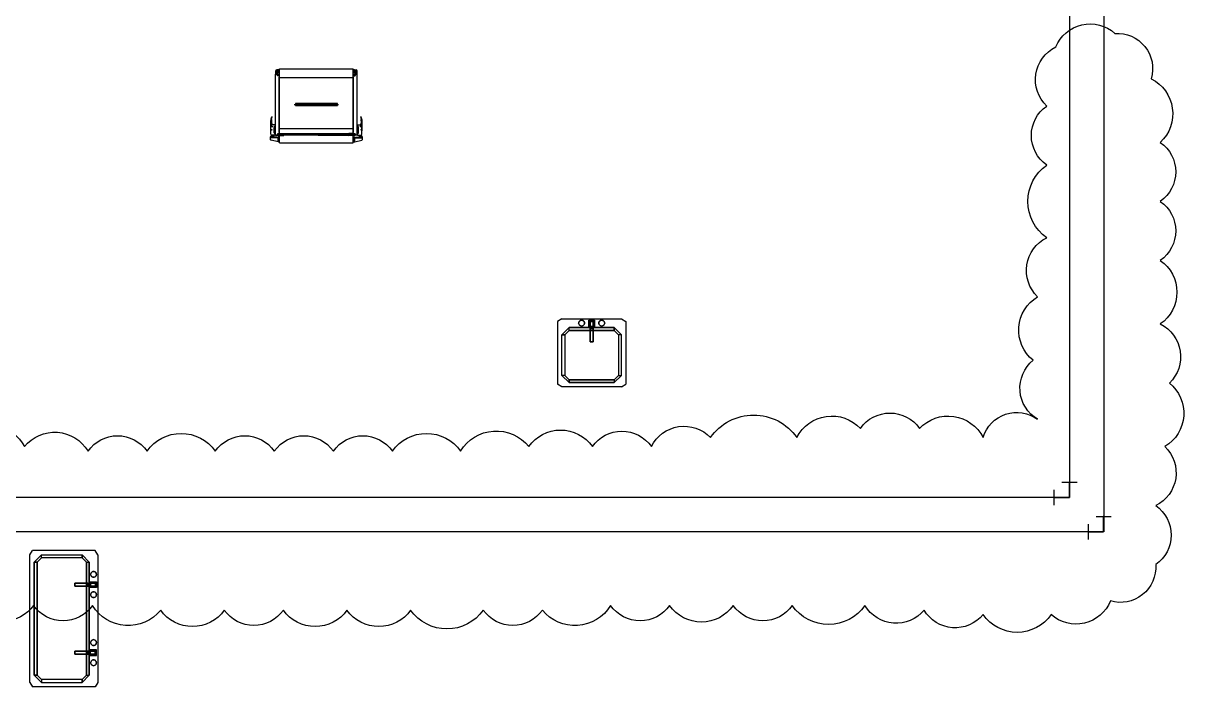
# Model space of a CAD drawing. Header units: millimetres. Extents: x 10903 to 284569, y 2319 to 62017.
# Drawn here: x 167656 to 177881, y 25506 to 31349 of the extents above; entities that cross this region are included whole.
import ezdxf

# ---------------------------------------------------------------- set-up
doc = ezdxf.new("R2010")
doc.units = ezdxf.units.MM
doc.layers.add('UTIL-RO', color=4, linetype='Continuous')
doc.layers.add('빌트인', color=8, linetype='Continuous')

# ---------------------------------------------------------------- blocks, each defined once
blk = doc.blocks.new('SA20L')
at = {"color": 2, "linetype": 'Continuous'}
for p, q in [((1.59, 0.53), (0.53, 1.59)), ((0.53, -1.59), (1.59, -0.53))]:
    blk.add_line(p, q, dxfattribs=at)
at = {"color": 0, "linetype": 'Continuous'}
blk.add_lwpolyline([(1.06, -1.06), (0, 0), (1.06, 1.06)], dxfattribs=at)
at = {"color": 2, "linetype": 'Continuous'}
for p in [(1.06, 1.06), (1.06, -1.06)]:
    blk.add_point(p, dxfattribs=at)
blk = doc.blocks.new('SINK3')
at = {"layer": '빌트인', "linetype": 'Continuous'}
for p, q in [((-562, 0), (-600, -25)), ((-562, 0), (562, 0)), ((562, 0), (600, -25)), ((-600, -25), (-600, -575)), ((-498, -76), (-562, -140)), ((-562, -140), (-498, -76)), ((-536, -140), (-498, -102)), ((-498, -102), (-536, -140)), ((498, -76), (-498, -76)), ((-498, -102), (-498, -76)), ((-498, -76), (498, -76)), ((-498, -102), (-498, -76)), ((-498, -102), (498, -102)), ((498, -102), (-498, -102)), ((-414, -32), (-415, -38)), ((-415, -38), (-414, -32)), ((-414, -32), (-415, -38)), ((-415, -38), (-414, -32)), ((-415, -38), (-415, -38)), ((-415, -38), (-414, -45)), ((-415, -38), (-415, -38)), ((-414, -45), (-415, -38)), ((-415, -38), (-414, -45)), ((-414, -45), (-415, -38)), ((-411, -25), (-414, -32)), ((-414, -32), (-411, -25)), ((-411, -25), (-414, -32)), ((-414, -32), (-411, -25)), ((-414, -32), (-414, -32)), ((-414, -32), (-414, -32)), ((-414, -45), (-414, -45)), ((-414, -45), (-411, -51)), ((-414, -45), (-414, -45)), ((-411, -51), (-414, -45)), ((-414, -45), (-411, -51)), ((-411, -51), (-414, -45)), ((-407, -20), (-411, -25)), ((-411, -25), (-407, -20)), ((-407, -20), (-411, -25)), ((-411, -25), (-407, -20)), ((-411, -25), (-411, -25)), ((-411, -25), (-411, -25)), ((-411, -51), (-411, -51)), ((-411, -51), (-407, -56)), ((-411, -51), (-411, -51)), ((-407, -56), (-411, -51)), ((-411, -51), (-407, -56)), ((-407, -56), (-411, -51)), ((-402, -16), (-407, -20)), ((-407, -20), (-402, -16)), ((-402, -16), (-407, -20)), ((-407, -20), (-402, -16)), ((-407, -20), (-407, -20)), ((-407, -20), (-407, -20)), ((-407, -56), (-407, -56)), ((-407, -56), (-402, -60)), ((-407, -56), (-407, -56)), ((-402, -60), (-407, -56)), ((-407, -56), (-402, -60)), ((-402, -60), (-407, -56)), ((-396, -14), (-402, -16)), ((-402, -16), (-396, -14)), ((-396, -14), (-402, -16)), ((-402, -16), (-396, -14)), ((-402, -16), (-402, -16)), ((-402, -16), (-402, -16)), ((-402, -60), (-402, -60)), ((-402, -60), (-396, -63)), ((-402, -60), (-402, -60)), ((-396, -63), (-402, -60)), ((-402, -60), (-396, -63)), ((-396, -63), (-402, -60)), ((-389, -13), (-396, -14)), ((-396, -14), (-389, -13)), ((-389, -13), (-396, -14)), ((-396, -14), (-389, -13)), ((-396, -14), (-396, -14)), ((-396, -14), (-396, -14)), ((-396, -63), (-396, -63)), ((-396, -63), (-389, -64)), ((-396, -63), (-396, -63)), ((-389, -64), (-396, -63)), ((-396, -63), (-389, -64)), ((-389, -64), (-396, -63)), ((-382, -14), (-389, -13)), ((-389, -13), (-389, -13)), ((-389, -13), (-382, -14)), ((-382, -14), (-389, -13)), ((-389, -13), (-382, -14)), ((-389, -13), (-389, -13)), ((-389, -64), (-382, -63)), ((-382, -63), (-389, -64)), ((-389, -64), (-382, -63)), ((-382, -63), (-389, -64)), ((-389, -64), (-389, -64)), ((-389, -64), (-389, -64)), ((-376, -16), (-382, -14)), ((-382, -14), (-382, -14)), ((-382, -14), (-376, -16)), ((-376, -16), (-382, -14)), ((-382, -14), (-376, -16)), ((-382, -14), (-382, -14)), ((-382, -63), (-376, -60)), ((-376, -60), (-382, -63)), ((-382, -63), (-376, -60)), ((-376, -60), (-382, -63)), ((-382, -63), (-382, -63)), ((-382, -63), (-382, -63)), ((-371, -20), (-376, -16)), ((-376, -16), (-376, -16)), ((-376, -16), (-371, -20)), ((-371, -20), (-376, -16)), ((-376, -16), (-371, -20)), ((-376, -16), (-376, -16)), ((-376, -60), (-371, -56)), ((-371, -56), (-376, -60)), ((-376, -60), (-371, -56)), ((-371, -56), (-376, -60)), ((-376, -60), (-376, -60)), ((-376, -60), (-376, -60)), ((-367, -25), (-371, -20)), ((-371, -20), (-371, -20)), ((-371, -20), (-367, -25)), ((-367, -25), (-371, -20)), ((-371, -20), (-367, -25)), ((-371, -20), (-371, -20)), ((-371, -56), (-367, -51)), ((-367, -51), (-371, -56)), ((-371, -56), (-367, -51)), ((-367, -51), (-371, -56)), ((-371, -56), (-371, -56)), ((-371, -56), (-371, -56)), ((-364, -32), (-367, -25)), ((-367, -25), (-367, -25)), ((-367, -25), (-364, -32)), ((-364, -32), (-367, -25)), ((-367, -25), (-364, -32)), ((-367, -25), (-367, -25)), ((-367, -51), (-364, -45)), ((-364, -45), (-367, -51)), ((-367, -51), (-364, -45)), ((-364, -45), (-367, -51)), ((-367, -51), (-367, -51)), ((-367, -51), (-367, -51)), ((-364, -38), (-364, -32)), ((-364, -32), (-364, -32)), ((-364, -32), (-364, -38)), ((-364, -38), (-364, -32)), ((-364, -32), (-364, -38)), ((-364, -32), (-364, -32)), ((-364, -45), (-364, -38)), ((-364, -38), (-364, -38)), ((-364, -38), (-364, -45)), ((-364, -45), (-364, -38)), ((-364, -38), (-364, -45)), ((-364, -38), (-364, -38)), ((-364, -45), (-364, -45)), ((-364, -45), (-364, -45)), ((-313, -25), (-325, -13)), ((-325, -13), (-275, -13)), ((-325, -76), (-325, -13)), ((-313, -25), (-325, -13)), ((-325, -76), (-313, -64)), ((-313, -64), (-325, -76)), ((-275, -76), (-325, -76)), ((-313, -89), (-313, -25)), ((-313, -25), (-287, -25)), ((-313, -25), (-313, -64)), ((-313, -89), (-313, -25)), ((-313, -25), (-287, -25)), ((-313, -102), (-313, -64)), ((-313, -64), (-287, -64)), ((-313, -102), (-313, -64)), ((-313, -64), (-287, -64)), ((-313, -89), (-313, -204)), ((-287, -89), (-313, -89)), ((-287, -89), (-313, -89)), ((-313, -89), (-313, -102)), ((-313, -102), (-313, -89)), ((-313, -89), (-313, -204)), ((-313, -102), (-313, -204)), ((-313, -102), (-287, -102)), ((-287, -102), (-313, -102)), ((-313, -204), (-313, -102)), ((-287, -25), (-275, -13)), ((-287, -25), (-275, -13)), ((-287, -25), (-287, -89)), ((-287, -25), (-287, -64)), ((-287, -89), (-287, -25)), ((-287, -64), (-287, -102)), ((-287, -64), (-287, -102)), ((-287, -64), (-275, -76)), ((-275, -76), (-287, -64)), ((-287, -204), (-287, -89)), ((-287, -102), (-287, -89)), ((-287, -89), (-287, -204)), ((-287, -102), (-287, -89)), ((-287, -204), (-287, -102)), ((-287, -204), (-287, -102)), ((-275, -13), (-275, -76)), ((-233, -25), (-236, -32)), ((-236, -32), (-233, -25)), ((-233, -25), (-236, -32)), ((-236, -32), (-233, -25)), ((-236, -32), (-236, -32)), ((-236, -32), (-236, -38)), ((-236, -32), (-236, -32)), ((-236, -38), (-236, -32)), ((-236, -32), (-236, -38)), ((-236, -38), (-236, -32)), ((-236, -38), (-236, -38)), ((-236, -38), (-236, -45)), ((-236, -38), (-236, -38)), ((-236, -45), (-236, -38)), ((-236, -38), (-236, -45)), ((-236, -45), (-236, -38)), ((-236, -45), (-236, -45)), ((-236, -45), (-233, -51)), ((-236, -45), (-236, -45)), ((-233, -51), (-236, -45)), ((-236, -45), (-233, -51)), ((-233, -51), (-236, -45)), ((-229, -20), (-233, -25)), ((-233, -25), (-229, -20)), ((-229, -20), (-233, -25)), ((-233, -25), (-229, -20)), ((-233, -25), (-233, -25)), ((-233, -25), (-233, -25)), ((-233, -51), (-233, -51)), ((-233, -51), (-229, -56)), ((-233, -51), (-233, -51)), ((-229, -56), (-233, -51)), ((-233, -51), (-229, -56)), ((-229, -56), (-233, -51)), ((-224, -16), (-229, -20)), ((-229, -20), (-224, -16)), ((-224, -16), (-229, -20)), ((-229, -20), (-224, -16)), ((-229, -20), (-229, -20)), ((-229, -20), (-229, -20)), ((-229, -56), (-229, -56)), ((-229, -56), (-224, -60)), ((-229, -56), (-229, -56)), ((-224, -60), (-229, -56)), ((-229, -56), (-224, -60)), ((-224, -60), (-229, -56)), ((-218, -14), (-224, -16)), ((-224, -16), (-218, -14)), ((-218, -14), (-224, -16)), ((-224, -16), (-218, -14)), ((-224, -16), (-224, -16)), ((-224, -16), (-224, -16)), ((-224, -60), (-224, -60)), ((-224, -60), (-218, -63)), ((-224, -60), (-224, -60)), ((-218, -63), (-224, -60)), ((-224, -60), (-218, -63)), ((-218, -63), (-224, -60)), ((-211, -13), (-218, -14)), ((-218, -14), (-211, -13)), ((-211, -13), (-218, -14)), ((-218, -14), (-211, -13)), ((-218, -14), (-218, -14)), ((-218, -14), (-218, -14)), ((-218, -63), (-218, -63)), ((-218, -63), (-211, -64)), ((-218, -63), (-218, -63)), ((-218, -63), (-211, -64)), ((-211, -64), (-218, -63)), ((-218, -63), (-211, -64)), ((-204, -14), (-211, -13)), ((-211, -13), (-211, -13)), ((-211, -13), (-204, -14)), ((-204, -14), (-211, -13)), ((-211, -13), (-204, -14)), ((-211, -13), (-211, -13)), ((-211, -64), (-204, -63)), ((-204, -63), (-211, -64)), ((-211, -64), (-204, -63)), ((-204, -63), (-211, -64)), ((-211, -64), (-211, -64)), ((-211, -64), (-211, -64)), ((-198, -16), (-204, -14)), ((-204, -14), (-204, -14)), ((-204, -14), (-198, -16)), ((-198, -16), (-204, -14)), ((-204, -14), (-198, -16)), ((-204, -14), (-204, -14)), ((-204, -63), (-198, -60)), ((-198, -60), (-204, -63)), ((-204, -63), (-198, -60)), ((-198, -60), (-204, -63)), ((-204, -63), (-204, -63)), ((-204, -63), (-204, -63)), ((-193, -20), (-198, -16)), ((-198, -16), (-198, -16)), ((-198, -16), (-193, -20)), ((-193, -20), (-198, -16)), ((-198, -16), (-193, -20)), ((-198, -16), (-198, -16)), ((-198, -60), (-193, -56)), ((-193, -56), (-198, -60)), ((-198, -60), (-193, -56)), ((-193, -56), (-198, -60)), ((-198, -60), (-198, -60)), ((-198, -60), (-198, -60)), ((-189, -25), (-193, -20)), ((-193, -20), (-193, -20)), ((-193, -20), (-189, -25)), ((-189, -25), (-193, -20)), ((-193, -20), (-189, -25)), ((-193, -20), (-193, -20)), ((-193, -56), (-189, -51)), ((-189, -51), (-193, -56)), ((-193, -56), (-189, -51)), ((-189, -51), (-193, -56)), ((-193, -56), (-193, -56)), ((-193, -56), (-193, -56)), ((-186, -32), (-189, -25)), ((-189, -25), (-189, -25)), ((-189, -25), (-186, -32)), ((-186, -32), (-189, -25)), ((-189, -25), (-186, -32)), ((-189, -25), (-189, -25)), ((-189, -51), (-186, -45)), ((-186, -45), (-189, -51)), ((-189, -51), (-186, -45)), ((-186, -45), (-189, -51)), ((-189, -51), (-189, -51)), ((-189, -51), (-189, -51)), ((-185, -38), (-186, -32)), ((-186, -32), (-186, -32)), ((-186, -32), (-185, -38)), ((-185, -38), (-186, -32)), ((-186, -32), (-185, -38)), ((-186, -32), (-186, -32)), ((-186, -45), (-185, -38)), ((-185, -38), (-186, -45)), ((-186, -45), (-185, -38)), ((-185, -38), (-186, -45)), ((-186, -45), (-186, -45)), ((-186, -45), (-186, -45)), ((-185, -38), (-185, -38)), ((-185, -38), (-185, -38)), ((185, -38), (186, -32)), ((186, -32), (185, -38)), ((185, -38), (186, -32)), ((186, -32), (185, -38)), ((186, -45), (185, -38)), ((185, -38), (185, -38)), ((185, -38), (186, -45)), ((186, -45), (185, -38)), ((185, -38), (186, -45)), ((185, -38), (185, -38)), ((186, -32), (189, -25)), ((189, -25), (186, -32)), ((186, -32), (189, -25)), ((189, -25), (186, -32)), ((186, -32), (186, -32)), ((186, -32), (186, -32)), ((189, -51), (186, -45)), ((186, -45), (186, -45)), ((186, -45), (189, -51)), ((189, -51), (186, -45)), ((186, -45), (189, -51)), ((186, -45), (186, -45)), ((189, -25), (193, -20)), ((193, -20), (189, -25)), ((189, -25), (193, -20)), ((193, -20), (189, -25)), ((189, -25), (189, -25)), ((189, -25), (189, -25)), ((193, -56), (189, -51)), ((189, -51), (189, -51)), ((189, -51), (193, -56)), ((193, -56), (189, -51)), ((189, -51), (193, -56)), ((189, -51), (189, -51)), ((193, -20), (198, -16)), ((198, -16), (193, -20)), ((193, -20), (198, -16)), ((198, -16), (193, -20)), ((193, -20), (193, -20)), ((193, -20), (193, -20)), ((198, -60), (193, -56)), ((193, -56), (193, -56)), ((193, -56), (198, -60)), ((198, -60), (193, -56)), ((193, -56), (198, -60)), ((193, -56), (193, -56)), ((198, -16), (204, -14)), ((204, -14), (198, -16)), ((198, -16), (204, -14)), ((204, -14), (198, -16)), ((198, -16), (198, -16)), ((198, -16), (198, -16)), ((204, -63), (198, -60)), ((198, -60), (198, -60)), ((198, -60), (204, -63)), ((204, -63), (198, -60)), ((198, -60), (204, -63)), ((198, -60), (198, -60)), ((204, -14), (211, -13)), ((211, -13), (204, -14)), ((204, -14), (211, -13)), ((211, -13), (204, -14)), ((204, -14), (204, -14)), ((204, -14), (204, -14)), ((211, -64), (204, -63)), ((204, -63), (204, -63)), ((204, -63), (211, -64)), ((211, -64), (204, -63)), ((204, -63), (211, -64)), ((204, -63), (204, -63)), ((211, -13), (211, -13)), ((211, -13), (218, -14)), ((211, -13), (211, -13)), ((218, -14), (211, -13)), ((211, -13), (218, -14)), ((218, -14), (211, -13)), ((218, -63), (211, -64)), ((218, -63), (211, -64)), ((211, -64), (218, -63)), ((218, -63), (211, -64)), ((211, -64), (211, -64)), ((211, -64), (211, -64)), ((218, -14), (218, -14)), ((218, -14), (224, -16)), ((218, -14), (218, -14)), ((224, -16), (218, -14)), ((218, -14), (224, -16)), ((224, -16), (218, -14)), ((224, -60), (218, -63)), ((218, -63), (224, -60)), ((224, -60), (218, -63)), ((218, -63), (224, -60)), ((218, -63), (218, -63)), ((218, -63), (218, -63)), ((224, -16), (224, -16)), ((224, -16), (229, -20)), ((224, -16), (224, -16)), ((229, -20), (224, -16)), ((224, -16), (229, -20)), ((229, -20), (224, -16)), ((229, -56), (224, -60)), ((224, -60), (229, -56)), ((229, -56), (224, -60)), ((224, -60), (229, -56)), ((224, -60), (224, -60)), ((224, -60), (224, -60)), ((229, -20), (229, -20)), ((229, -20), (233, -25)), ((229, -20), (229, -20)), ((233, -25), (229, -20)), ((229, -20), (233, -25)), ((233, -25), (229, -20)), ((233, -51), (229, -56)), ((229, -56), (233, -51)), ((233, -51), (229, -56)), ((229, -56), (233, -51)), ((229, -56), (229, -56)), ((229, -56), (229, -56)), ((233, -25), (233, -25)), ((233, -25), (236, -32)), ((233, -25), (233, -25)), ((236, -32), (233, -25)), ((233, -25), (236, -32)), ((236, -32), (233, -25)), ((236, -45), (233, -51)), ((233, -51), (236, -45)), ((236, -45), (233, -51)), ((233, -51), (236, -45)), ((233, -51), (233, -51)), ((233, -51), (233, -51)), ((236, -32), (236, -32)), ((236, -32), (236, -38)), ((236, -32), (236, -32)), ((236, -38), (236, -32)), ((236, -32), (236, -38)), ((236, -38), (236, -32)), ((236, -38), (236, -38)), ((236, -38), (236, -45)), ((236, -38), (236, -38)), ((236, -45), (236, -38)), ((236, -38), (236, -45)), ((236, -45), (236, -38)), ((236, -45), (236, -45)), ((236, -45), (236, -45)), ((287, -25), (275, -13)), ((325, -13), (275, -13)), ((275, -13), (275, -76)), ((287, -25), (275, -13)), ((287, -64), (275, -76)), ((275, -76), (287, -64)), ((275, -76), (325, -76)), ((287, -25), (287, -89)), ((313, -25), (287, -25)), ((287, -25), (287, -64)), ((287, -89), (287, -25)), ((313, -25), (287, -25)), ((287, -64), (287, -102)), ((313, -64), (287, -64)), ((287, -64), (287, -102)), ((313, -64), (287, -64)), ((287, -204), (287, -89)), ((287, -89), (313, -89)), ((287, -89), (313, -89)), ((287, -102), (287, -89)), ((287, -89), (287, -204)), ((287, -102), (287, -89)), ((287, -204), (287, -102)), ((313, -102), (287, -102)), ((287, -102), (313, -102)), ((287, -204), (287, -102)), ((313, -25), (325, -13)), ((313, -25), (325, -13)), ((313, -89), (313, -25)), ((313, -25), (313, -64)), ((313, -89), (313, -25)), ((313, -102), (313, -64)), ((313, -102), (313, -64)), ((325, -76), (313, -64)), ((313, -64), (325, -76)), ((313, -89), (313, -204)), ((313, -89), (313, -102)), ((313, -102), (313, -89)), ((313, -89), (313, -204)), ((313, -102), (313, -204)), ((313, -204), (313, -102)), ((325, -76), (325, -13)), ((364, -32), (367, -25)), ((367, -25), (364, -32)), ((364, -32), (367, -25)), ((367, -25), (364, -32)), ((364, -38), (364, -32)), ((364, -32), (364, -32)), ((364, -32), (364, -38)), ((364, -38), (364, -32)), ((364, -32), (364, -38)), ((364, -32), (364, -32)), ((364, -45), (364, -38)), ((364, -38), (364, -38)), ((364, -38), (364, -45)), ((364, -45), (364, -38)), ((364, -38), (364, -45)), ((364, -38), (364, -38)), ((367, -51), (364, -45)), ((364, -45), (364, -45)), ((364, -45), (367, -51)), ((367, -51), (364, -45)), ((364, -45), (367, -51)), ((364, -45), (364, -45)), ((367, -25), (371, -20)), ((371, -20), (367, -25)), ((367, -25), (371, -20)), ((371, -20), (367, -25)), ((367, -25), (367, -25)), ((367, -25), (367, -25)), ((371, -56), (367, -51)), ((367, -51), (367, -51)), ((367, -51), (371, -56)), ((371, -56), (367, -51)), ((367, -51), (371, -56)), ((367, -51), (367, -51)), ((371, -20), (376, -16)), ((376, -16), (371, -20)), ((371, -20), (376, -16)), ((376, -16), (371, -20)), ((371, -20), (371, -20)), ((371, -20), (371, -20)), ((376, -60), (371, -56)), ((371, -56), (371, -56)), ((371, -56), (376, -60)), ((376, -60), (371, -56)), ((371, -56), (376, -60)), ((371, -56), (371, -56)), ((376, -16), (382, -14)), ((382, -14), (376, -16)), ((376, -16), (382, -14)), ((382, -14), (376, -16)), ((376, -16), (376, -16)), ((376, -16), (376, -16)), ((382, -63), (376, -60)), ((376, -60), (376, -60)), ((376, -60), (382, -63)), ((382, -63), (376, -60)), ((376, -60), (382, -63)), ((376, -60), (376, -60)), ((382, -14), (389, -13)), ((389, -13), (382, -14)), ((382, -14), (389, -13)), ((389, -13), (382, -14)), ((382, -14), (382, -14)), ((382, -14), (382, -14)), ((389, -64), (382, -63)), ((382, -63), (382, -63)), ((382, -63), (389, -64)), ((389, -64), (382, -63)), ((382, -63), (389, -64)), ((382, -63), (382, -63)), ((389, -13), (389, -13)), ((389, -13), (396, -14)), ((389, -13), (389, -13)), ((396, -14), (389, -13)), ((389, -13), (396, -14)), ((396, -14), (389, -13)), ((396, -63), (389, -64)), ((389, -64), (396, -63)), ((396, -63), (389, -64)), ((389, -64), (396, -63)), ((389, -64), (389, -64)), ((389, -64), (389, -64)), ((396, -14), (396, -14)), ((396, -14), (402, -16)), ((396, -14), (396, -14)), ((402, -16), (396, -14)), ((396, -14), (402, -16)), ((402, -16), (396, -14)), ((402, -60), (396, -63)), ((396, -63), (402, -60)), ((402, -60), (396, -63)), ((396, -63), (402, -60)), ((396, -63), (396, -63)), ((396, -63), (396, -63)), ((402, -16), (402, -16)), ((402, -16), (407, -20)), ((402, -16), (402, -16)), ((407, -20), (402, -16)), ((402, -16), (407, -20)), ((407, -20), (402, -16)), ((407, -56), (402, -60)), ((402, -60), (407, -56)), ((407, -56), (402, -60)), ((402, -60), (407, -56)), ((402, -60), (402, -60)), ((402, -60), (402, -60)), ((407, -20), (407, -20)), ((407, -20), (411, -25)), ((407, -20), (407, -20)), ((411, -25), (407, -20)), ((407, -20), (411, -25)), ((411, -25), (407, -20)), ((411, -51), (407, -56)), ((407, -56), (411, -51)), ((411, -51), (407, -56)), ((407, -56), (411, -51)), ((407, -56), (407, -56)), ((407, -56), (407, -56)), ((411, -25), (411, -25)), ((411, -25), (414, -32)), ((411, -25), (411, -25)), ((414, -32), (411, -25)), ((411, -25), (414, -32)), ((414, -32), (411, -25)), ((414, -45), (411, -51)), ((411, -51), (414, -45)), ((414, -45), (411, -51)), ((411, -51), (414, -45)), ((411, -51), (411, -51)), ((411, -51), (411, -51)), ((414, -32), (414, -32)), ((414, -32), (415, -38)), ((414, -32), (414, -32)), ((415, -38), (414, -32)), ((414, -32), (415, -38)), ((415, -38), (414, -32)), ((415, -38), (414, -45)), ((414, -45), (415, -38)), ((415, -38), (414, -45)), ((414, -45), (415, -38)), ((414, -45), (414, -45)), ((414, -45), (414, -45)), ((415, -38), (415, -38)), ((415, -38), (415, -38)), ((498, -76), (562, -140)), ((498, -102), (498, -76)), ((562, -140), (498, -76)), ((498, -102), (498, -76)), ((536, -140), (498, -102)), ((498, -102), (536, -140)), ((600, -25), (600, -575)), ((-562, -498), (-562, -140)), ((-562, -140), (-536, -140)), ((-562, -498), (-562, -140)), ((-536, -140), (-562, -140)), ((-536, -140), (-536, -498)), ((-536, -140), (-536, -498)), ((-313, -204), (-287, -204)), ((-313, -204), (-287, -204)), ((-313, -204), (-313, -204)), ((-287, -204), (-313, -204)), ((-313, -204), (-287, -204)), ((-313, -204), (-313, -204)), ((-287, -204), (-287, -204)), ((-287, -204), (-287, -204)), ((313, -204), (287, -204)), ((313, -204), (287, -204)), ((287, -204), (313, -204)), ((287, -204), (287, -204)), ((313, -204), (287, -204)), ((287, -204), (287, -204)), ((313, -204), (313, -204)), ((313, -204), (313, -204)), ((536, -140), (536, -498)), ((536, -140), (536, -498)), ((562, -140), (536, -140)), ((536, -140), (562, -140)), ((562, -498), (562, -140)), ((562, -498), (562, -140)), ((-562, -498), (-498, -562)), ((-536, -498), (-562, -498)), ((-562, -498), (-498, -562)), ((-536, -498), (-562, -498)), ((-536, -498), (-498, -536)), ((-498, -536), (-536, -498)), ((562, -498), (498, -562)), ((536, -498), (498, -536)), ((562, -498), (498, -562)), ((498, -536), (536, -498)), ((536, -498), (562, -498)), ((536, -498), (562, -498)), ((-562, -600), (-600, -575)), ((562, -600), (-562, -600)), ((498, -536), (-498, -536)), ((-498, -562), (-498, -536)), ((-498, -536), (498, -536)), ((-498, -536), (-498, -562)), ((-498, -562), (498, -562)), ((498, -562), (-498, -562)), ((498, -562), (498, -536)), ((498, -536), (498, -562)), ((562, -600), (600, -575))]:
    blk.add_line(p, q, dxfattribs=at)
blk = doc.blocks.new('PB-G1')
at = {"layer": '빌트인'}
for p, q in [((-406, 620), (-406, 605)), ((-338, 643), (-399, 627)), ((-323, 634), (-340, 634)), ((-337, 643), (-337, 597)), ((-326, 643), (-337, 643)), ((-334, 636), (-337, 639)), ((-334, 632), (-337, 629)), ((-326, 616), (-337, 616)), ((-334, 636), (-334, 632)), ((-326, 636), (-334, 636)), ((-326, 632), (-334, 632)), ((-326, 643), (-326, 597)), ((-325, 650), (-325, 0)), ((325, 650), (-325, 650)), ((323, 634), (340, 634)), ((325, 650), (325, 0)), ((326, 643), (326, 597)), ((326, 643), (337, 643)), ((326, 636), (334, 636)), ((326, 632), (334, 632)), ((326, 616), (337, 616)), ((334, 636), (337, 639)), ((334, 636), (334, 632)), ((334, 632), (337, 629)), ((337, 643), (337, 597)), ((338, 643), (399, 627)), ((406, 620), (406, 605)), ((-337, 605), (-406, 605)), ((-406, 604), (-406, 602)), ((-406, 602), (-399, 591)), ((-391, 605), (-405, 605)), ((-403, 543), (-403, 460)), ((-401, 574), (-401, 502)), ((-400, 536), (-392, 536)), ((-396, 540), (-396, 532)), ((-363, 584), (-391, 584)), ((-391, 513), (-391, 502)), ((-390, 604), (-390, 593)), ((-346, 600), (-390, 600)), ((-388, 595), (-384, 595)), ((-388, 584), (-388, 595)), ((-373, 584), (-373, 584)), ((-360, 554), (-373, 554)), ((-360, 520), (-373, 520)), ((-371, 561), (-371, 515)), ((-369, 556), (-371, 558)), ((-369, 552), (-371, 550)), ((-369, 522), (-371, 524)), ((-369, 518), (-371, 516)), ((-369, 556), (-369, 552)), ((-363, 556), (-369, 556)), ((-363, 552), (-369, 552)), ((-369, 522), (-369, 518)), ((-363, 522), (-369, 522)), ((-363, 518), (-369, 518)), ((-363, 584), (-363, 492)), ((-360, 584), (-360, 47)), ((-360, 584), (-327, 584)), ((-346, 605), (-346, 600)), ((-342, 571), (-342, 584)), ((-327, 571), (-342, 571)), ((-323, 607), (-340, 607)), ((-326, 583), (-340, 583)), ((-340, 583), (-340, 572)), ((-340, 579), (-340, 580)), ((-340, 580), (-340, 580)), ((-340, 578), (-340, 578)), ((-340, 573), (-340, 573)), ((-340, 573), (-340, 573)), ((-340, 572), (-326, 572)), ((-339, 581), (-339, 581)), ((-339, 579), (-339, 579)), ((-339, 578), (-339, 578)), ((-339, 577), (-339, 577)), ((-339, 577), (-339, 577)), ((-339, 577), (-339, 577)), ((-339, 577), (-339, 577)), ((-339, 573), (-339, 573)), ((-338, 582), (-338, 582)), ((-338, 572), (-338, 572)), ((-338, 572), (-338, 572)), ((-334, 608), (-337, 611)), ((-334, 605), (-337, 602)), ((-326, 597), (-337, 597)), ((-336, 582), (-336, 582)), ((-336, 579), (-335, 580)), ((-336, 579), (-336, 580)), ((-336, 580), (-335, 580)), ((-336, 578), (-336, 578)), ((-336, 577), (-336, 577)), ((-336, 576), (-336, 576)), ((-336, 573), (-336, 573)), ((-336, 573), (-336, 573)), ((-335, 581), (-335, 581)), ((-335, 580), (-335, 580)), ((-335, 579), (-335, 579)), ((-335, 575), (-335, 575)), ((-334, 608), (-334, 605)), ((-326, 608), (-334, 608)), ((-326, 605), (-334, 605)), ((-333, 582), (-333, 583)), ((-333, 582), (-333, 583)), ((-333, 576), (-333, 576)), ((-333, 574), (-333, 574)), ((-333, 573), (-333, 573)), ((-333, 572), (-333, 572)), ((-332, 582), (-332, 582)), ((-332, 578), (-332, 578)), ((-332, 578), (-332, 578)), ((-332, 576), (-332, 576)), ((-332, 576), (-332, 576)), ((-332, 576), (-332, 576)), ((-332, 574), (-332, 574)), ((-332, 574), (-332, 574)), ((-332, 574), (-332, 574)), ((-330, 581), (-330, 581)), ((-330, 578), (-329, 578)), ((-330, 578), (-329, 578)), ((-330, 578), (-330, 578)), ((-330, 576), (-330, 576)), ((-330, 573), (-330, 573)), ((-329, 582), (-328, 582)), ((-329, 582), (-329, 582)), ((-329, 582), (-328, 582)), ((-329, 578), (-329, 578)), ((-285, 577), (-329, 577)), ((-329, 577), (-329, 577)), ((-329, 575), (-329, 575)), ((-328, 580), (-328, 580)), ((-327, 583), (-327, 584)), ((-327, 580), (-327, 580)), ((-327, 577), (-327, 577)), ((-327, 573), (-327, 573)), ((-327, 560), (-327, 73)), ((-326, 572), (-326, 583)), ((-326, 581), (-326, 582)), ((-326, 582), (-326, 581)), ((-326, 582), (-326, 582)), ((-326, 581), (-326, 581)), ((-326, 578), (-326, 578)), ((-326, 575), (-326, 575)), ((-287, 586), (-325, 567)), ((-325, 586), (-287, 567)), ((-325, 586), (-287, 586)), ((-325, 582), (-325, 563)), ((-325, 582), (-325, 563)), ((-325, 567), (-287, 567)), ((325, 525), (-325, 525)), ((-287, 586), (-287, 567)), ((-287, 582), (287, 582)), ((-15, 582), (-287, 582)), ((-287, 572), (287, 572)), ((-15, 572), (-287, 572)), ((285, 577), (329, 577)), ((325, 586), (287, 586)), ((287, 586), (325, 567)), ((325, 586), (287, 567)), ((287, 586), (287, 567)), ((325, 567), (287, 567)), ((323, 607), (340, 607)), ((325, 582), (325, 563)), ((326, 582), (325, 582)), ((326, 582), (325, 582)), ((326, 608), (334, 608)), ((326, 605), (334, 605)), ((326, 597), (337, 597)), ((326, 572), (326, 583)), ((326, 583), (340, 583)), ((326, 583), (326, 583)), ((326, 582), (326, 582)), ((326, 581), (326, 581)), ((326, 579), (326, 579)), ((326, 576), (326, 576)), ((326, 574), (326, 574)), ((340, 572), (326, 572)), ((360, 584), (327, 584)), ((327, 583), (327, 584)), ((327, 577), (327, 577)), ((327, 571), (342, 571)), ((327, 560), (327, 73)), ((328, 584), (360, 584)), ((329, 582), (328, 583)), ((329, 583), (328, 583)), ((328, 581), (328, 581)), ((329, 582), (329, 583)), ((330, 578), (329, 579)), ((330, 579), (329, 579)), ((329, 579), (329, 579)), ((329, 577), (329, 577)), ((329, 575), (329, 575)), ((330, 582), (330, 582)), ((330, 578), (330, 579)), ((330, 577), (330, 577)), ((330, 574), (330, 574)), ((332, 574), (331, 575)), ((332, 575), (331, 575)), ((333, 583), (332, 583)), ((332, 583), (332, 583)), ((332, 579), (332, 579)), ((332, 579), (332, 579)), ((332, 576), (332, 577)), ((332, 576), (332, 577)), ((332, 577), (332, 577)), ((332, 574), (332, 575)), ((332, 575), (332, 575)), ((333, 583), (333, 583)), ((333, 577), (333, 577)), ((333, 574), (333, 574)), ((333, 573), (333, 573)), ((334, 608), (337, 611)), ((334, 608), (334, 605)), ((334, 605), (337, 602)), ((335, 582), (335, 582)), ((335, 580), (335, 581)), ((336, 580), (335, 581)), ((335, 580), (336, 580)), ((335, 580), (335, 580)), ((335, 579), (335, 579)), ((335, 578), (335, 578)), ((335, 575), (335, 575)), ((336, 582), (336, 582)), ((336, 577), (336, 577)), ((336, 576), (336, 576)), ((336, 574), (336, 574)), ((336, 574), (336, 574)), ((337, 605), (406, 605)), ((338, 583), (338, 583)), ((338, 582), (338, 582)), ((338, 578), (338, 578)), ((338, 573), (338, 573)), ((338, 573), (338, 573)), ((339, 580), (339, 580)), ((339, 577), (339, 578)), ((339, 577), (339, 578)), ((339, 578), (339, 578)), ((339, 577), (339, 577)), ((339, 574), (339, 574)), ((339, 574), (339, 574)), ((340, 583), (340, 572)), ((340, 580), (340, 580)), ((340, 580), (340, 580)), ((340, 578), (340, 578)), ((340, 573), (340, 573)), ((342, 571), (342, 584)), ((346, 605), (346, 600)), ((346, 600), (390, 600)), ((360, 584), (360, 47)), ((360, 554), (373, 554)), ((360, 520), (373, 520)), ((363, 584), (363, 492)), ((363, 584), (391, 584)), ((363, 556), (369, 556)), ((363, 552), (369, 552)), ((363, 522), (369, 522)), ((363, 518), (369, 518)), ((369, 556), (371, 558)), ((369, 556), (369, 552)), ((369, 552), (371, 550)), ((369, 522), (371, 524)), ((369, 522), (369, 518)), ((369, 518), (371, 516)), ((371, 561), (371, 515)), ((373, 584), (373, 584)), ((388, 595), (384, 595)), ((388, 584), (388, 595)), ((390, 604), (390, 593)), ((391, 605), (405, 605)), ((391, 513), (391, 502)), ((400, 536), (392, 536)), ((396, 540), (396, 532)), ((406, 602), (399, 591)), ((401, 574), (401, 502)), ((403, 543), (403, 460)), ((406, 604), (406, 602)), ((-397, 507), (-385, 507)), ((-396, 444), (-393, 429)), ((-393, 422), (-394, 422)), ((-393, 429), (-392, 423)), ((-363, 492), (-391, 492)), ((363, 492), (391, 492)), ((397, 507), (385, 507)), ((393, 429), (392, 423)), ((396, 444), (393, 429)), ((393, 422), (394, 422)), ((195, 313), (-195, 313)), ((185, 323), (-185, 323)), ((-185, 323), (-185, 304)), ((-172, 323), (-172, 304)), ((169, 319), (-169, 319)), ((-169, 319), (-169, 307)), ((-169, 307), (169, 307)), ((169, 307), (169, 319)), ((172, 304), (172, 323)), ((185, 304), (185, 323)), ((-185, 304), (185, 304)), ((-338, 39), (-362, 39)), ((-360, 47), (-327, 47)), ((-352, 18), (-360, 18)), ((-359, 43), (-359, 18)), ((-359, 18), (-359, 18)), ((-343, 46), (-357, 46)), ((-343, 32), (-357, 32)), ((-356, 32), (-345, 32)), ((-352, 39), (-355, 37)), ((-345, 37), (-355, 37)), ((-355, 32), (-355, 37)), ((-344, 32), (-355, 32)), ((-352, 39), (-352, 46)), ((-348, 39), (-352, 39)), ((-351, 18), (-349, 18)), ((-350, 31), (-350, 46)), ((-350, 20), (-350, 28)), ((-350, 27), (-341, 27)), ((-350, 19), (-350, 17)), ((-350, 16), (-350, 7)), ((-333, 8), (-350, 8)), ((-350, 8), (-350, 8)), ((-348, 39), (-348, 46)), ((-348, 39), (-345, 37)), ((-348, 18), (-340, 18)), ((-345, 32), (-345, 37)), ((-327, 60), (-342, 60)), ((-342, 60), (-342, 47)), ((-341, 43), (-341, 18)), ((-341, 27), (-333, 27)), ((-340, 59), (-326, 59)), ((-340, 48), (-340, 59)), ((-340, 58), (-340, 58)), ((-340, 58), (-340, 58)), ((-340, 53), (-340, 53)), ((-340, 51), (-340, 51)), ((-340, 51), (-340, 51)), ((-326, 48), (-340, 48)), ((-339, 58), (-339, 58)), ((-339, 54), (-339, 54)), ((-339, 54), (-339, 54)), ((-339, 54), (-339, 54)), ((-339, 54), (-339, 54)), ((-339, 53), (-339, 53)), ((-339, 52), (-339, 52)), ((-339, 50), (-339, 50)), ((-338, 59), (-338, 59)), ((-338, 59), (-338, 59)), ((-338, 49), (-338, 49)), ((-337, 18), (-325, 18)), ((-336, 58), (-336, 58)), ((-336, 58), (-336, 58)), ((-336, 55), (-336, 55)), ((-336, 54), (-336, 54)), ((-336, 53), (-336, 53)), ((-336, 52), (-335, 51)), ((-336, 52), (-336, 51)), ((-336, 51), (-335, 51)), ((-336, 49), (-336, 49)), ((-336, 24), (-336, 11)), ((-336, 23), (-331, 23)), ((-336, 13), (-331, 13)), ((-335, 56), (-335, 56)), ((-335, 52), (-335, 52)), ((-335, 51), (-335, 51)), ((-335, 49), (-335, 49)), ((-333, 59), (-333, 59)), ((-333, 58), (-333, 58)), ((-333, 57), (-333, 57)), ((-333, 54), (-333, 54)), ((-333, 49), (-333, 48)), ((-333, 49), (-333, 48)), ((-329, 27), (-333, 27)), ((-329, 8), (-333, 8)), ((-332, 57), (-332, 57)), ((-332, 57), (-332, 57)), ((-332, 57), (-332, 57)), ((-332, 55), (-332, 55)), ((-332, 55), (-332, 55)), ((-332, 55), (-332, 55)), ((-332, 53), (-332, 53)), ((-332, 53), (-332, 53)), ((-332, 49), (-332, 49)), ((-331, 23), (-331, 13)), ((-329, 20), (-331, 23)), ((-329, 15), (-331, 13)), ((-330, 58), (-330, 58)), ((-330, 55), (-330, 55)), ((-330, 53), (-329, 53)), ((-330, 52), (-329, 53)), ((-330, 53), (-330, 52)), ((-330, 49), (-330, 49)), ((-329, 56), (-329, 56)), ((-329, 54), (-329, 54)), ((-329, 53), (-329, 53)), ((-329, 49), (-328, 49)), ((-329, 49), (-329, 49)), ((-329, 49), (-328, 49)), ((-329, 20), (-329, 15)), ((-329, 20), (-326, 20)), ((-329, 15), (-326, 15)), ((-328, 50), (-328, 50)), ((-327, 58), (-327, 58)), ((-327, 54), (-327, 54)), ((-327, 51), (-327, 51)), ((-327, 48), (-327, 47)), ((-326, 59), (-326, 48)), ((-326, 56), (-326, 56)), ((-326, 53), (-326, 53)), ((-326, 50), (-326, 50)), ((-326, 50), (-326, 49)), ((-326, 49), (-326, 49)), ((-326, 49), (-326, 49)), ((-326, 24), (-326, 11)), ((325, 75), (-325, 75)), ((325, 0), (-325, 0)), ((337, 18), (325, 18)), ((326, 59), (326, 48)), ((340, 59), (326, 59)), ((326, 56), (326, 56)), ((326, 53), (326, 53)), ((326, 50), (326, 50)), ((326, 50), (326, 49)), ((326, 49), (326, 49)), ((326, 48), (340, 48)), ((326, 24), (326, 11)), ((329, 20), (326, 20)), ((329, 15), (326, 15)), ((327, 60), (342, 60)), ((327, 58), (327, 58)), ((327, 54), (327, 54)), ((327, 51), (327, 51)), ((327, 49), (327, 49)), ((327, 48), (327, 47)), ((360, 47), (327, 47)), ((329, 56), (329, 56)), ((329, 54), (329, 54)), ((330, 53), (329, 53)), ((330, 52), (329, 53)), ((329, 53), (329, 53)), ((329, 50), (329, 50)), ((329, 49), (329, 49)), ((329, 49), (329, 49)), ((329, 49), (329, 49)), ((329, 27), (333, 27)), ((329, 20), (331, 23)), ((329, 20), (329, 15)), ((329, 15), (331, 13)), ((329, 8), (333, 8)), ((330, 58), (330, 58)), ((330, 55), (330, 55)), ((330, 53), (330, 52)), ((330, 49), (330, 49)), ((331, 23), (331, 13)), ((336, 23), (331, 23)), ((336, 13), (331, 13)), ((332, 57), (332, 57)), ((332, 57), (332, 57)), ((332, 57), (332, 57)), ((332, 55), (332, 55)), ((332, 55), (332, 55)), ((332, 55), (332, 55)), ((332, 53), (332, 53)), ((332, 53), (332, 53)), ((332, 49), (332, 49)), ((333, 59), (333, 59)), ((333, 58), (333, 58)), ((333, 57), (333, 57)), ((333, 54), (333, 54)), ((333, 49), (333, 48)), ((333, 49), (333, 48)), ((341, 27), (333, 27)), ((333, 8), (350, 8)), ((335, 56), (335, 56)), ((336, 52), (335, 51)), ((335, 52), (335, 52)), ((336, 51), (335, 51)), ((335, 51), (335, 51)), ((335, 49), (335, 49)), ((336, 58), (336, 58)), ((336, 58), (336, 58)), ((336, 55), (336, 55)), ((336, 54), (336, 54)), ((336, 53), (336, 53)), ((336, 52), (336, 51)), ((336, 49), (336, 49)), ((336, 24), (336, 11)), ((338, 59), (338, 59)), ((339, 59), (338, 59)), ((338, 49), (338, 49)), ((338, 39), (362, 39)), ((339, 58), (339, 58)), ((339, 54), (339, 54)), ((339, 54), (340, 54)), ((340, 54), (339, 54)), ((339, 54), (339, 54)), ((339, 53), (339, 53)), ((339, 52), (339, 52)), ((339, 50), (339, 50)), ((340, 48), (340, 59)), ((340, 58), (340, 58)), ((340, 58), (340, 58)), ((340, 53), (340, 53)), ((340, 51), (340, 51)), ((340, 51), (340, 51)), ((348, 18), (340, 18)), ((341, 43), (341, 18)), ((350, 27), (341, 27)), ((342, 60), (342, 47)), ((343, 46), (357, 46)), ((343, 32), (357, 32)), ((344, 32), (355, 32)), ((348, 39), (345, 37)), ((345, 37), (355, 37)), ((345, 32), (345, 37)), ((356, 32), (345, 32)), ((348, 39), (348, 46)), ((348, 39), (352, 39)), ((351, 18), (349, 18)), ((350, 31), (350, 46)), ((350, 20), (350, 28)), ((350, 19), (350, 17)), ((350, 16), (350, 7)), ((350, 8), (350, 8)), ((352, 39), (352, 46)), ((352, 39), (355, 37)), ((352, 18), (360, 18)), ((355, 32), (355, 37)), ((359, 43), (359, 18)), ((359, 18), (359, 18))]:
    blk.add_line(p, q, dxfattribs=at)
for centre, radius in [((-395, 593), 4.72), ((-396, 536), 2.83), ((-391, 507), 3.78), ((391, 507), 3.78), ((395, 593), 4.72), ((396, 536), 2.83), ((-350, 18), 4.72), ((350, 18), 4.72)]:
    blk.add_circle(centre, radius, dxfattribs=at)
for centre, radius, start, end in [((-397, 618), 9.44, 104.8094, 166.709), ((-337, 642), 0.944, 90, 104.8094), ((337, 642), 0.944, 75.1906, 90), ((397, 618), 9.44, 13.291, 75.1906), ((-405, 604), 0.944, 90, 180), ((-405, 602), 0.944, 180, 213.4254), ((-401, 543), 2.83, 90, 180), ((-395, 593), 6.13, 174.5114, 39.7151), ((-391, 574), 9.44, 90, 180), ((-391, 604), 0.944, 0, 90), ((-384, 584), 11.3, 0, 90), ((-358, 561), 13.2, 110.9248, 180), ((-358, 515), 13.2, 180, 249.0752), ((358, 561), 13.2, 0, 69.0752), ((358, 515), 13.2, 290.9248, 0), ((384, 584), 11.3, 90, 180), ((395, 593), 6.13, 140.2849, 5.4886), ((391, 604), 0.944, 90, 180), ((391, 574), 9.44, 0, 90), ((401, 543), 2.83, 0, 90), ((405, 604), 0.944, 0, 90), ((405, 602), 0.944, 326.5746, 0), ((-312, 463), 91.5, 181.531, 205.8646), ((-391, 502), 9.44, 180, 270), ((-237, 463), 159, 173.6062, 186.9945), ((-382, 479), 13.6, 86.7888, 171.9712), ((-392, 425), 2.83, 226.2669, 345.0997), ((-393, 423), 0.944, 205.5273, 258.3763), ((-393, 423), 0.944, 258.3763, 3.9335), ((-394, 417), 9.21, 57.3125, 75.3084), ((-390, 424), 0.944, 345.0997, 57.3125), ((382, 479), 13.6, 8.0288, 93.2112), ((390, 424), 0.944, 122.6875, 194.9003), ((392, 425), 2.83, 194.9003, 313.7331), ((394, 417), 9.21, 104.6916, 122.6875), ((391, 502), 9.44, 270, 0), ((393, 423), 0.944, 176.0665, 281.6237), ((312, 463), 91.5, 334.1354, 358.469), ((393, 423), 0.944, 281.6237, 334.4727), ((237, 463), 159, 353.0055, 6.3938), ((-357, 43), 2.83, 90, 180), ((-357, 35), 2.83, 180, 270), ((-350, 18), 9.44, 90, 180), ((-350, 18), 9.44, 180, 270), ((-350, 18), 9.44, 270, 0), ((-343, 43), 2.83, 0, 90), ((-343, 35), 2.83, 270, 0), ((-333, 24), 2.83, 90, 180), ((-333, 11), 2.83, 180, 270), ((-329, 24), 2.83, 0, 90), ((-329, 11), 2.83, 270, 0), ((329, 24), 2.83, 90, 180), ((329, 11), 2.83, 180, 270), ((333, 24), 2.83, 0, 90), ((333, 11), 2.83, 270, 0), ((343, 43), 2.83, 90, 180), ((343, 35), 2.83, 180, 270), ((350, 18), 9.44, 180, 270), ((350, 18), 9.44, 0, 90), ((350, 18), 9.44, 270, 0), ((357, 43), 2.83, 0, 90), ((357, 35), 2.83, 270, 0)]:
    blk.add_arc(centre, radius, start, end, dxfattribs=at)
blk = doc.blocks.new('SINK2')
at = {"layer": '빌트인'}
for p, q in [((-262, 600), (-300, 575)), ((-300, 25), (-300, 575)), ((-262, 600), (262, 600)), ((-198, 562), (-262, 498)), ((-262, 498), (-198, 562)), ((-236, 498), (-198, 536)), ((-198, 536), (-236, 498)), ((198, 562), (-198, 562)), ((-198, 562), (198, 562)), ((-198, 536), (-198, 562)), ((-198, 536), (-198, 562)), ((-198, 536), (198, 536)), ((198, 536), (-198, 536)), ((262, 498), (198, 562)), ((198, 562), (198, 536)), ((262, 498), (198, 562)), ((198, 536), (198, 562)), ((236, 498), (198, 536)), ((198, 536), (236, 498)), ((262, 600), (300, 575)), ((300, 25), (300, 575)), ((-262, 498), (-262, 140)), ((-262, 498), (-262, 140)), ((-236, 498), (-262, 498)), ((-236, 498), (-262, 498)), ((-236, 140), (-236, 498)), ((-236, 140), (-236, 498)), ((236, 140), (236, 498)), ((236, 498), (262, 498)), ((236, 140), (236, 498)), ((236, 498), (262, 498)), ((262, 498), (262, 140)), ((262, 498), (262, 140)), ((-262, 140), (-198, 76)), ((-262, 140), (-236, 140)), ((-198, 76), (-262, 140)), ((-262, 140), (-236, 140)), ((-198, 102), (-236, 140)), ((-236, 140), (-198, 102)), ((-13, 204), (-13, 89)), ((13, 204), (-13, 204)), ((-13, 204), (-13, 102)), ((13, 204), (-13, 204)), ((-13, 204), (13, 204)), ((13, 204), (-13, 204)), ((-13, 204), (-13, 102)), ((-13, 89), (-13, 204)), ((13, 89), (13, 204)), ((13, 102), (13, 204)), ((13, 204), (13, 102)), ((13, 89), (13, 204)), ((198, 76), (262, 140)), ((236, 140), (198, 102)), ((262, 140), (198, 76)), ((198, 102), (236, 140)), ((262, 140), (236, 140)), ((236, 140), (262, 140)), ((-262, 0), (-300, 25)), ((262, 0), (-262, 0)), ((198, 102), (-198, 102)), ((-198, 102), (198, 102)), ((-198, 76), (-198, 102)), ((-198, 102), (-198, 76)), ((-198, 76), (198, 76)), ((198, 76), (-198, 76)), ((-114, 45), (-115, 38)), ((-115, 38), (-114, 45)), ((-114, 45), (-115, 38)), ((-115, 38), (-114, 45)), ((-115, 38), (-114, 32)), ((-114, 32), (-115, 38)), ((-115, 38), (-114, 32)), ((-114, 32), (-115, 38)), ((-111, 51), (-114, 45)), ((-114, 45), (-111, 51)), ((-111, 51), (-114, 45)), ((-114, 45), (-111, 51)), ((-114, 32), (-111, 25)), ((-111, 25), (-114, 32)), ((-114, 32), (-111, 25)), ((-111, 25), (-114, 32)), ((-107, 56), (-111, 51)), ((-111, 51), (-107, 56)), ((-107, 56), (-111, 51)), ((-111, 51), (-107, 56)), ((-111, 25), (-107, 20)), ((-107, 20), (-111, 25)), ((-111, 25), (-107, 20)), ((-107, 20), (-111, 25)), ((-102, 60), (-107, 56)), ((-107, 56), (-102, 60)), ((-102, 60), (-107, 56)), ((-107, 56), (-102, 60)), ((-107, 20), (-102, 16)), ((-102, 16), (-107, 20)), ((-107, 20), (-102, 16)), ((-102, 16), (-107, 20)), ((-96, 63), (-102, 60)), ((-102, 60), (-96, 63)), ((-96, 63), (-102, 60)), ((-102, 60), (-96, 63)), ((-102, 16), (-96, 14)), ((-96, 14), (-102, 16)), ((-102, 16), (-96, 14)), ((-96, 14), (-102, 16)), ((-89, 64), (-96, 63)), ((-96, 63), (-89, 64)), ((-89, 64), (-96, 63)), ((-96, 63), (-89, 64)), ((-96, 14), (-89, 13)), ((-89, 13), (-96, 14)), ((-96, 14), (-89, 13)), ((-89, 13), (-96, 14)), ((-82, 63), (-89, 64)), ((-82, 63), (-89, 64)), ((-89, 64), (-82, 63)), ((-82, 63), (-89, 64)), ((-89, 13), (-82, 14)), ((-82, 14), (-89, 13)), ((-89, 13), (-82, 14)), ((-82, 14), (-89, 13)), ((-76, 60), (-82, 63)), ((-82, 63), (-76, 60)), ((-76, 60), (-82, 63)), ((-82, 63), (-76, 60)), ((-82, 14), (-76, 16)), ((-76, 16), (-82, 14)), ((-82, 14), (-76, 16)), ((-76, 16), (-82, 14)), ((-71, 56), (-76, 60)), ((-76, 60), (-71, 56)), ((-71, 56), (-76, 60)), ((-76, 60), (-71, 56)), ((-76, 16), (-71, 20)), ((-71, 20), (-76, 16)), ((-76, 16), (-71, 20)), ((-71, 20), (-76, 16)), ((-67, 51), (-71, 56)), ((-71, 56), (-67, 51)), ((-67, 51), (-71, 56)), ((-71, 56), (-67, 51)), ((-71, 20), (-67, 25)), ((-67, 25), (-71, 20)), ((-71, 20), (-67, 25)), ((-67, 25), (-71, 20)), ((-64, 45), (-67, 51)), ((-67, 51), (-64, 45)), ((-64, 45), (-67, 51)), ((-67, 51), (-64, 45)), ((-67, 25), (-64, 32)), ((-64, 32), (-67, 25)), ((-67, 25), (-64, 32)), ((-64, 32), (-67, 25)), ((-64, 38), (-64, 45)), ((-64, 45), (-64, 38)), ((-64, 38), (-64, 45)), ((-64, 45), (-64, 38)), ((-64, 32), (-64, 38)), ((-64, 38), (-64, 32)), ((-64, 32), (-64, 38)), ((-64, 38), (-64, 32)), ((-13, 64), (-25, 76)), ((-25, 76), (25, 76)), ((-25, 76), (-13, 64)), ((-25, 13), (-25, 76)), ((-13, 25), (-25, 13)), ((-13, 25), (-25, 13)), ((25, 13), (-25, 13)), ((13, 102), (-13, 102)), ((-13, 102), (13, 102)), ((-13, 64), (-13, 102)), ((-13, 102), (-13, 89)), ((-13, 102), (-13, 89)), ((-13, 64), (-13, 102)), ((-13, 89), (13, 89)), ((-13, 89), (13, 89)), ((-13, 25), (-13, 89)), ((-13, 89), (-13, 25)), ((13, 64), (-13, 64)), ((13, 64), (-13, 64)), ((-13, 25), (-13, 64)), ((13, 25), (-13, 25)), ((13, 25), (-13, 25)), ((13, 102), (13, 64)), ((13, 89), (13, 102)), ((13, 102), (13, 64)), ((13, 102), (13, 89)), ((13, 89), (13, 25)), ((13, 89), (13, 25)), ((25, 76), (13, 64)), ((13, 64), (25, 76)), ((13, 25), (13, 64)), ((13, 25), (25, 13)), ((13, 25), (25, 13)), ((25, 76), (25, 13)), ((67, 51), (64, 45)), ((64, 45), (67, 51)), ((67, 51), (64, 45)), ((64, 45), (67, 51)), ((64, 38), (64, 45)), ((64, 45), (64, 38)), ((64, 38), (64, 45)), ((64, 45), (64, 38)), ((64, 38), (64, 32)), ((64, 32), (64, 38)), ((64, 38), (64, 32)), ((64, 32), (64, 38)), ((64, 32), (67, 25)), ((67, 25), (64, 32)), ((64, 32), (67, 25)), ((67, 25), (64, 32)), ((71, 56), (67, 51)), ((67, 51), (71, 56)), ((71, 56), (67, 51)), ((67, 51), (71, 56)), ((67, 25), (71, 20)), ((71, 20), (67, 25)), ((67, 25), (71, 20)), ((71, 20), (67, 25)), ((76, 60), (71, 56)), ((71, 56), (76, 60)), ((76, 60), (71, 56)), ((71, 56), (76, 60)), ((71, 20), (76, 16)), ((76, 16), (71, 20)), ((71, 20), (76, 16)), ((76, 16), (71, 20)), ((82, 63), (76, 60)), ((76, 60), (82, 63)), ((82, 63), (76, 60)), ((76, 60), (82, 63)), ((76, 16), (82, 14)), ((82, 14), (76, 16)), ((76, 16), (82, 14)), ((82, 14), (76, 16)), ((89, 64), (82, 63)), ((82, 63), (89, 64)), ((89, 64), (82, 63)), ((82, 63), (89, 64)), ((82, 14), (89, 13)), ((89, 13), (82, 14)), ((82, 14), (89, 13)), ((89, 13), (82, 14)), ((96, 63), (89, 64)), ((89, 64), (96, 63)), ((96, 63), (89, 64)), ((89, 64), (96, 63)), ((89, 13), (96, 14)), ((96, 14), (89, 13)), ((89, 13), (96, 14)), ((96, 14), (89, 13)), ((102, 60), (96, 63)), ((96, 63), (102, 60)), ((102, 60), (96, 63)), ((96, 63), (102, 60)), ((96, 14), (102, 16)), ((102, 16), (96, 14)), ((96, 14), (102, 16)), ((102, 16), (96, 14)), ((107, 56), (102, 60)), ((102, 60), (107, 56)), ((107, 56), (102, 60)), ((102, 60), (107, 56)), ((102, 16), (107, 20)), ((107, 20), (102, 16)), ((102, 16), (107, 20)), ((107, 20), (102, 16)), ((111, 51), (107, 56)), ((107, 56), (111, 51)), ((111, 51), (107, 56)), ((107, 56), (111, 51)), ((107, 20), (111, 25)), ((111, 25), (107, 20)), ((107, 20), (111, 25)), ((111, 25), (107, 20)), ((114, 45), (111, 51)), ((111, 51), (114, 45)), ((114, 45), (111, 51)), ((111, 51), (114, 45)), ((111, 25), (114, 32)), ((114, 32), (111, 25)), ((111, 25), (114, 32)), ((114, 32), (111, 25)), ((115, 38), (114, 45)), ((114, 45), (115, 38)), ((115, 38), (114, 45)), ((114, 45), (115, 38)), ((114, 32), (115, 38)), ((115, 38), (114, 32)), ((114, 32), (115, 38)), ((115, 38), (114, 32)), ((198, 102), (198, 76)), ((198, 102), (198, 76)), ((262, 0), (300, 25))]:
    blk.add_line(p, q, dxfattribs=at)

msp = doc.modelspace()

# ---------------------------------------------------------------- linework, layer by layer
at = {"layer": 'UTIL-RO'}
for p, q in [((176875.9, 39621.4), (176875.9, 27171.8)), ((177175.9, 31539.9), (177175.9, 26871.8)), ((176875.7, 27171.8), (165469.8, 27171.8)), ((177175.5, 26871.8), (165769.8, 26871.8))]:
    msp.add_line(p, q, dxfattribs=at)
at = {"layer": '빌트인', "color": 6, "linetype": 'Continuous', "lineweight": -3}
msp.add_lwpolyline([(167146.5, 27701.3, -0.5205671), (167666.9, 27621.4, -0.5205671), (168227.3, 27581.4, -0.5205671), (168747.7, 27581.4, -0.5205671), (169348.2, 27581.4, -0.5205671), (169868.6, 27581.4, -0.5205671), (170389, 27581.4, -0.5205671), (170909.5, 27581.4, -0.5205671), (171509.9, 27581.4, -0.5205671), (172110.4, 27621.4, -0.5205671), (172670.9, 27621.4, -0.5205671), (173191.3, 27621.4, -0.5205671), (173711.7, 27701.3, -0.5205671), (174472.3, 27701.3, -0.5205671), (175032.7, 27781.3, -0.5205671), (175553.2, 27781.3, -0.5205671), (176113.6, 27701.3, -0.5205671), (176594, 27861.3, -0.5205671), (176553.9, 28381, -0.5205671), (176594, 28940.8, -0.5205671), (176674, 29460.6, -0.5205671), (176674, 30100.3, -0.5205671), (176674, 30620, -0.5205671), (176754.1, 31139.8, -0.5205671), (177274.5, 31259.7, -0.5205671), (177594.8, 30859.9, -0.5205671), (177674.8, 30300.2, -0.5205671), (177674.8, 29780.4, -0.5205671), (177674.8, 29260.6, -0.5205671), (177674.8, 28700.9, -0.5205671), (177754.9, 28181.1, -0.5205671), (177714.9, 27621.4, -0.5205671), (177634.8, 27101.6, -0.5205671), (177634.8, 26581.8, -0.5205671), (177234.5, 26262, -0.5205671), (176714.1, 26142, -0.5205671), (176113.6, 26142, -0.5205671), (175593.2, 26182, -0.5205671), (175072.8, 26222, -0.5205671), (174432.3, 26222, -0.5205671), (173911.8, 26222, -0.5205671), (173351.4, 26222, -0.5205671), (172831, 26222, -0.5205671), (172230.5, 26182, -0.5205671), (171710.1, 26182, -0.5205671), (171069.6, 26182, -0.5205671), (170509.1, 26182, -0.5205671), (169948.7, 26182, -0.5205671), (169428.3, 26182, -0.5205671), (168867.8, 26182, -0.5205671), (168267.4, 26222, -0.5205671), (167746.9, 26222, -0.5205671), (167226.5, 26222, -0.5205671)], format="xyb", dxfattribs=at)

# ---------------------------------------------------------------- block references
at = {"layer": 'UTIL-RO', "xscale": -89.99999999996892, "yscale": 90, "zscale": 89.99999999999997, "rotation": 314.9999999999057}
for p in [(176875.7, 27171.8), (177175.5, 26871.8)]:
    msp.add_blockref('SA20L', p, dxfattribs=at)
at = {"layer": '빌트인', "lineweight": -3, "rotation": 180}
for name, p in [('PB-G1', (170239.7, 30946.3)), ('SINK2', (172664.7, 28746.4))]:
    msp.add_blockref(name, p, dxfattribs=at)
at = {"layer": '빌트인', "rotation": 270}
msp.add_blockref('SINK3', (168314.7, 26106.4), dxfattribs=at)

doc.saveas('drawing.dxf')
